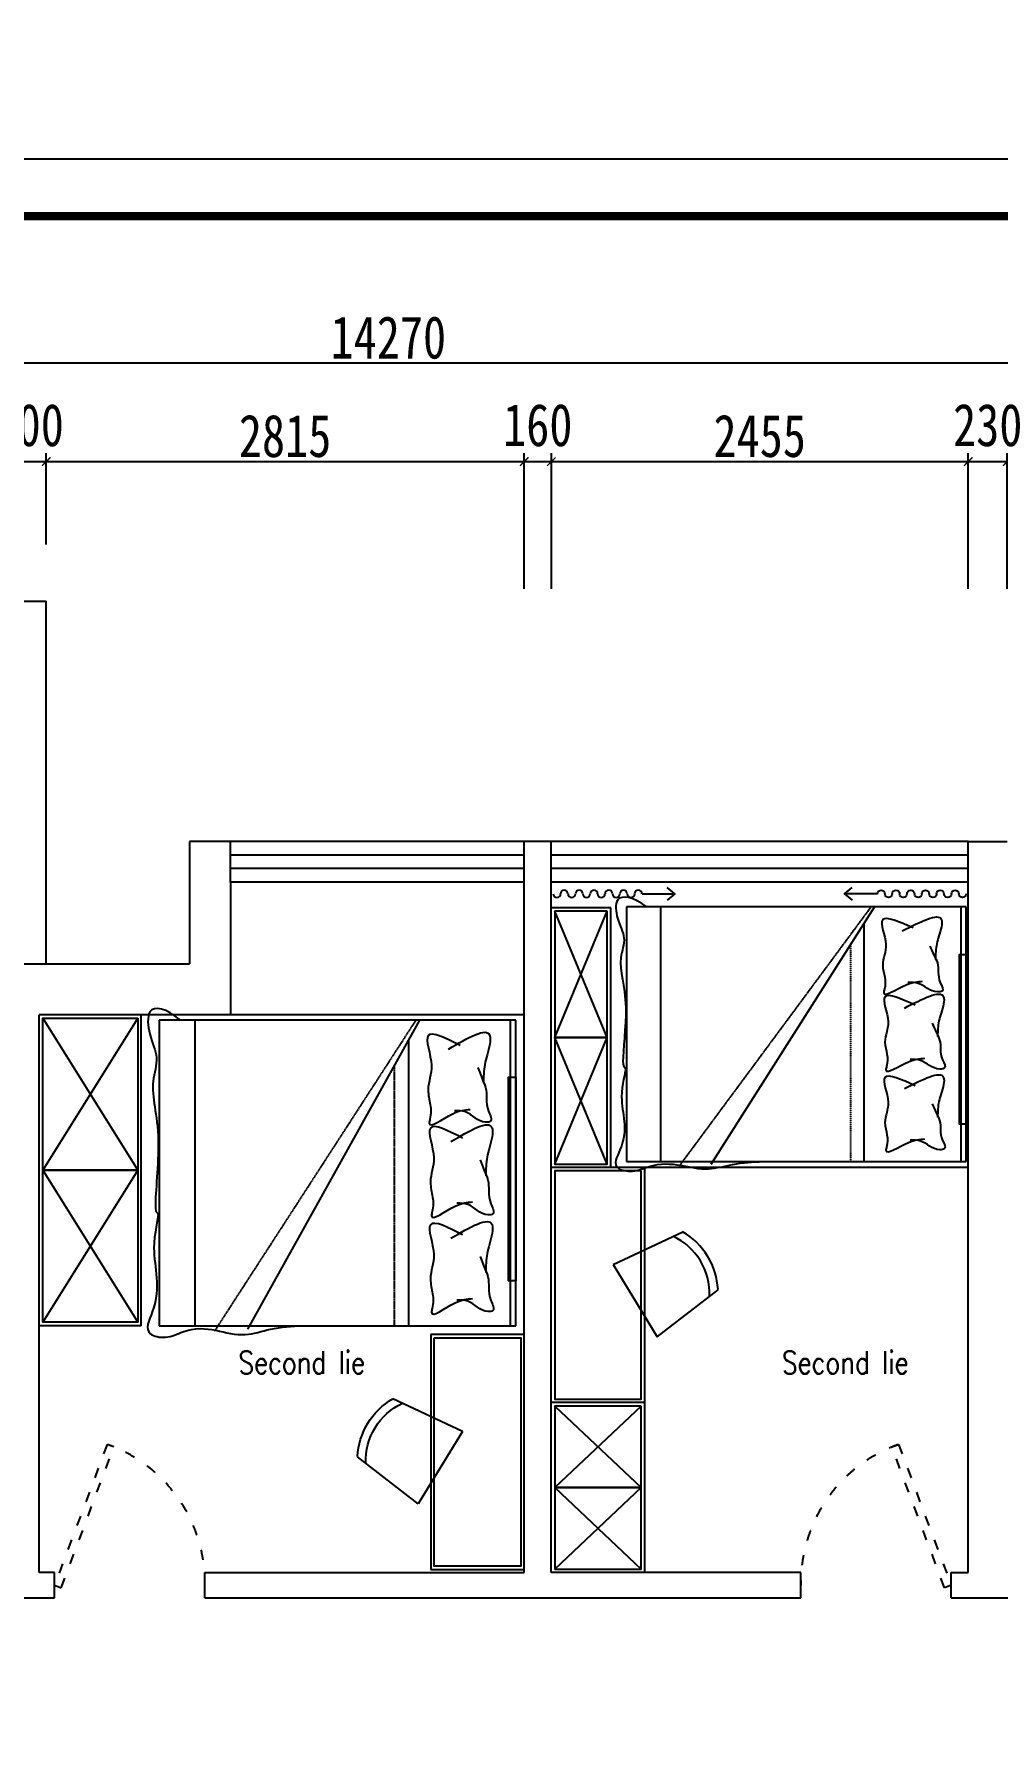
# Model space of a CAD drawing. Header units: millimetres. Extents: x -77055 to 331180, y -861586 to -491011.
# Drawn here: x -25833 to -20157, y -831927 to -821875 of the extents above; entities that cross this region are included whole.
import ezdxf

# ---------------------------------------------------------------- set-up
doc = ezdxf.new("R2010")
doc.units = ezdxf.units.MM
doc.header["$PDMODE"] = 3
doc.linetypes.add('ACAD_ISO03W100', pattern=[30, 12, -18])
doc.linetypes.add('DASHED2', pattern=[0.375, 0.25, -0.125])
for name, color, linetype in [('0-01图框模板说明', 2, 'Continuous'), ('0-02图框细线', 136, 'Continuous'), ('250', 250, 'Continuous'), ('6', 1, 'Continuous'), ('DOOR【门】', 1, 'Continuous'), ('PUB_TEXT', 7, 'Continuous')]:
    doc.layers.add(name, color=color, linetype=linetype)
doc.styles.add('_SIMPLEX', font='SIMPLEX.shx', dxfattribs={"width": 0.8})
doc.styles.add('DIM', font='simhei.ttf', dxfattribs={"width": 0.8})
doc.dimstyles.new('1-50', dxfattribs={"dimscale": 50, "dimtxt": 5, "dimasz": 1, "dimexe": 1, "dimexo": 0.1, "dimgap": 0.5, "dimtad": 1, "dimdec": 0, "dimdsep": 46, "dimtxsty": 'DIM', "dimblk": 'ARCHTICK', "dimcen": 4, "dimdle": 1, "dimclrd": 3, "dimclre": 3, "dimclrt": 1, "dimadec": 0, "dimazin": 0, "dimtfac": 1, "dimtdec": 0, "dimtmove": 2, "dimatfit": 3, "dimldrblk": 'DOT', "dimfxl": 15, "dimfxlon": 1, "dimarcsym": 0})

# ---------------------------------------------------------------- blocks, each defined once
blk = doc.blocks.new('_ArchTick')
at = {"color": 0, "linetype": 'ByBlock', "const_width": 0.15}
blk.add_lwpolyline([(-0.5, -0.5), (0.5, 0.5)], dxfattribs=at)
blk = doc.blocks.new('*D115')
at = {"layer": '250', "color": 3, "lineweight": -2}
for p, q in [((-26012, -824393), (-25712, -824393)), ((-25962, -824873), (-25962, -824343)), ((-25762, -824881), (-25762, -824343))]:
    blk.add_line(p, q, dxfattribs=at)
at = {"layer": 'Defpoints', "color": 0}
for p in [(-25762, -824393), (-25962, -824878), (-25762, -824886)]:
    blk.add_point(p, dxfattribs=at)
at = {"layer": '250', "color": 3, "lineweight": -2, "xscale": 50, "yscale": 50, "zscale": 50, "rotation": 180}
blk.add_blockref('_ArchTick', (-25962, -824393), dxfattribs=at)
at = {"layer": '250', "color": 3, "lineweight": -2, "xscale": 50, "yscale": 50, "zscale": 50}
blk.add_blockref('_ArchTick', (-25762, -824393), dxfattribs=at)
at = {"layer": '250', "color": 1, "insert": (-25862, -824179), "char_height": 250, "attachment_point": 5, "style": 'DIM'}
blk.add_mtext('200', dxfattribs=at)
blk = doc.blocks.new('_Dot')
at = {"color": 0, "linetype": 'ByBlock', "lineweight": -2}
blk.add_line((-0.5, 0), (-1, 0), dxfattribs=at)
at = {"color": 0, "linetype": 'ByBlock', "const_width": 0.5}
blk.add_lwpolyline([(-0.25, 0, 1), (0.25, 0, 1)], format="xyb", close=True, dxfattribs=at)
blk = doc.blocks.new('*D116')
at = {"layer": '250', "color": 3, "lineweight": -2}
for p, q in [((-25812, -824393), (-22897, -824393)), ((-25762, -824881), (-25762, -824343)), ((-22947, -825143), (-22947, -824343))]:
    blk.add_line(p, q, dxfattribs=at)
at = {"layer": 'Defpoints', "color": 0}
for p in [(-22947, -824393), (-25762, -824886), (-22947, -826541)]:
    blk.add_point(p, dxfattribs=at)
at = {"layer": '250', "color": 3, "lineweight": -2, "xscale": 50, "yscale": 50, "zscale": 50, "rotation": 180}
blk.add_blockref('_ArchTick', (-25762, -824393), dxfattribs=at)
at = {"layer": '250', "color": 3, "lineweight": -2, "xscale": 50, "yscale": 50, "zscale": 50}
blk.add_blockref('_ArchTick', (-22947, -824393), dxfattribs=at)
at = {"layer": '250', "color": 1, "insert": (-24355, -824243), "char_height": 250, "attachment_point": 5, "style": 'DIM'}
blk.add_mtext('2815', dxfattribs=at)
blk = doc.blocks.new('*D117')
at = {"layer": '250', "color": 3, "lineweight": -2}
for p, q in [((-22997, -824393), (-22737, -824393)), ((-22947, -825143), (-22947, -824343)), ((-22787, -825143), (-22787, -824343))]:
    blk.add_line(p, q, dxfattribs=at)
at = {"layer": 'Defpoints', "color": 0}
for p in [(-22787, -824393), (-22947, -826541), (-22787, -826541)]:
    blk.add_point(p, dxfattribs=at)
at = {"layer": '250', "color": 3, "lineweight": -2, "xscale": 50, "yscale": 50, "zscale": 50, "rotation": 180}
blk.add_blockref('_ArchTick', (-22947, -824393), dxfattribs=at)
at = {"layer": '250', "color": 3, "lineweight": -2, "xscale": 50, "yscale": 50, "zscale": 50}
blk.add_blockref('_ArchTick', (-22787, -824393), dxfattribs=at)
at = {"layer": '250', "color": 1, "insert": (-22867, -824179), "char_height": 250, "attachment_point": 5, "style": 'DIM'}
blk.add_mtext('160', dxfattribs=at)
blk = doc.blocks.new('*D118')
at = {"layer": '250', "color": 3, "lineweight": -2}
for p, q in [((-22837, -824393), (-20282, -824393)), ((-22787, -825143), (-22787, -824343)), ((-20332, -825143), (-20332, -824343))]:
    blk.add_line(p, q, dxfattribs=at)
at = {"layer": 'Defpoints', "color": 0}
for p in [(-20332, -824393), (-22787, -826541), (-20332, -826541)]:
    blk.add_point(p, dxfattribs=at)
at = {"layer": '250', "color": 3, "lineweight": -2, "xscale": 50, "yscale": 50, "zscale": 50, "rotation": 180}
blk.add_blockref('_ArchTick', (-22787, -824393), dxfattribs=at)
at = {"layer": '250', "color": 3, "lineweight": -2, "xscale": 50, "yscale": 50, "zscale": 50}
blk.add_blockref('_ArchTick', (-20332, -824393), dxfattribs=at)
at = {"layer": '250', "color": 1, "insert": (-21560, -824243), "char_height": 250, "attachment_point": 5, "style": 'DIM'}
blk.add_mtext('2455', dxfattribs=at)
blk = doc.blocks.new('*D119')
at = {"layer": '250', "color": 3, "lineweight": -2}
for p, q in [((-20382, -824393), (-20052, -824393)), ((-20332, -825143), (-20332, -824343)), ((-20102, -825143), (-20102, -824343))]:
    blk.add_line(p, q, dxfattribs=at)
at = {"layer": 'Defpoints', "color": 0}
for p in [(-20102, -824393), (-20102, -826301), (-20332, -826541)]:
    blk.add_point(p, dxfattribs=at)
at = {"layer": '250', "color": 3, "lineweight": -2, "xscale": 50, "yscale": 50, "zscale": 50, "rotation": 180}
blk.add_blockref('_ArchTick', (-20332, -824393), dxfattribs=at)
at = {"layer": '250', "color": 3, "lineweight": -2, "xscale": 50, "yscale": 50, "zscale": 50}
blk.add_blockref('_ArchTick', (-20102, -824393), dxfattribs=at)
at = {"layer": '250', "color": 1, "insert": (-20217, -824179), "char_height": 250, "attachment_point": 5, "style": 'DIM'}
blk.add_mtext('230', dxfattribs=at)
blk = doc.blocks.new('*D140')
at = {"layer": '250', "color": 3, "lineweight": -2}
for p, q in [((-16562, -823814), (-30932, -823814)), ((-30882, -824564), (-30882, -823764)), ((-16612, -824564), (-16612, -823764))]:
    blk.add_line(p, q, dxfattribs=at)
at = {"layer": 'Defpoints', "color": 0}
for p in [(-30882, -823814), (-30882, -825143), (-16612, -825143)]:
    blk.add_point(p, dxfattribs=at)
at = {"layer": '250', "color": 3, "lineweight": -2, "xscale": 50, "yscale": 50, "zscale": 50, "rotation": 180}
blk.add_blockref('_ArchTick', (-30882, -823814), dxfattribs=at)
at = {"layer": '250', "color": 3, "lineweight": -2, "xscale": 50, "yscale": 50, "zscale": 50}
blk.add_blockref('_ArchTick', (-16612, -823814), dxfattribs=at)
at = {"layer": '250', "color": 1, "insert": (-23747, -823663), "char_height": 250, "attachment_point": 5, "style": 'DIM'}
blk.add_mtext('14270', dxfattribs=at)
blk = doc.blocks.new('A$C54042851')
at = {"layer": 'PUB_TEXT', "color": 5, "style": '_SIMPLEX', "width": 0.8}
for p in [(3945, 3617), (7146, 3617)]:
    blk.add_text('Second lie', height=133.3, rotation=360, dxfattribs=at).set_placement(p)
blk = doc.blocks.new('A$C4EE4461C')
at = {"color": 2, "ltscale": 1000}
for p, q in [((2064.8, 2400), (64.8, 2400)), ((64.8, 2400), (64.8, 600)), ((2064.8, 600), (2064.8, 2400)), ((1464.8, 600), (1464.8, 2282.1)), ((64.8, 600), (2064.8, 600))]:
    blk.add_line(p, q, dxfattribs=at)
at = {"color": 8, "ltscale": 1000}
blk.add_line((264.8, 2400), (264.8, 600), dxfattribs=at)
at = {"color": 8, "linetype": 'DASHED2', "ltscale": 0.5}
for p, q in [((1504.8, 2400), (375.6, 569.1)), ((1384.8, 600), (1384.8, 2124.9))]:
    blk.add_line(p, q, dxfattribs=at)
at = {"color": 1, "ltscale": 1000}
for p, q in [((1524.8, 2400), (561.1, 578.8)), ((2034.8, 600), (2034.8, 2400))]:
    blk.add_line(p, q, dxfattribs=at)
at = {"color": 3}
blk.add_lwpolyline([(2064.8, 864.1), (2024.8, 864.1), (2024.8, 2063.8), (2064.8, 2063.8)], close=True, dxfattribs=at)
at = {"color": 2, "ltscale": 1000}
blk.add_open_spline([(184.2, 2400), (105.3, 2470.1), (-12.3, 2499), (9.5, 2289.1), (68.5, 2181.5), (3.4, 1990.8), (85.7, 1771.6), (27, 1227.5), (77.2, 1299.8), (3.4, 1016.3), (93.7, 798.8), (-32, 552), (110.6, 520.6), (312.6, 633.4), (477.8, 508.8), (702.5, 590.8), (809.1, 596.8), (868.7, 600)], degree=3, knots=[0, 0, 0, 0, 140.356688, 240.855445, 374.272085, 514.628774, 800.960617, 1037.309606, 1234.977718, 1501.883052, 1872.056655, 1990.732643, 2052.345442, 2125.407537, 2467.000811, 2608.004871, 2786.638856, 2786.638856, 2786.638856, 2786.638856], dxfattribs=at)
at = {"color": 1, "ltscale": 1000}
for points, knots in [([(1752.3, 2250.2), (1672.7, 2293.1), (1518.5, 2376.1), (1604.2, 2161.4), (1584.6, 2061.7), (1566.9, 1983.8), (1589.2, 1902.3), (1590, 1840), (1565.6, 1746.5), (1709.6, 1864.7), (1779.8, 1871.5), (1808.7, 1874.3)], [0, 0, 0, 0, 197.98522, 383.798459, 461.536852, 537.063609, 629.138715, 719.341985, 744.183766, 895.041347, 1000.692483, 1000.692483, 1000.692483, 1000.692483]), ([(1688.4, 2229.3), (1795.2, 2295), (1953.1, 2392.2), (1908.9, 2209.9), (1885.6, 2122.5), (1884.5, 2065.5), (1883.7, 2027.7)], [0, 0, 0, 0, 257.192142, 380.388355, 440.188761, 557.045341, 557.045341, 557.045341, 557.045341]), ([(1851.8, 2121.7), (1859, 2100.8), (1872.7, 2061.4), (1911.8, 1977.4), (1887, 1900.1), (1942, 1802.4), (1854.9, 1790.4), (1809, 1865.6), (1742.9, 1865.8), (1721.4, 1865.9)], [0, 0, 0, 0, 70.314327, 132.712823, 281.06886, 345.030234, 373.143701, 508.899423, 574.349148, 574.349148, 574.349148, 574.349148]), ([(1765.3, 1705.4), (1685.7, 1748.2), (1531.5, 1831.3), (1617.1, 1616.5), (1597.6, 1516.9), (1579.9, 1439), (1602.2, 1357.5), (1603, 1295.1), (1578.6, 1201.6), (1722.6, 1319.8), (1792.8, 1326.7), (1821.7, 1329.5)], [0, 0, 0, 0, 197.98522, 383.798459, 461.536852, 537.063609, 629.138715, 719.341985, 744.183766, 895.041347, 1000.692483, 1000.692483, 1000.692483, 1000.692483]), ([(1701.4, 1684.4), (1808.2, 1750.1), (1966.1, 1847.4), (1921.9, 1665.1), (1898.6, 1577.6), (1897.5, 1520.6), (1896.7, 1482.9)], [0, 0, 0, 0, 257.192142, 380.388355, 440.188761, 557.045341, 557.045341, 557.045341, 557.045341]), ([(1864.8, 1576.8), (1872, 1555.9), (1885.7, 1516.5), (1924.8, 1432.5), (1900, 1355.3), (1955, 1257.5), (1867.9, 1245.5), (1822, 1320.8), (1755.9, 1320.9), (1734.3, 1321)], [0, 0, 0, 0, 70.314327, 132.712823, 281.06886, 345.030234, 373.143701, 508.899423, 574.349148, 574.349148, 574.349148, 574.349148]), ([(1701.4, 1114.8), (1808.2, 1180.5), (1966.1, 1277.8), (1921.9, 1095.5), (1898.6, 1008), (1897.5, 951), (1896.7, 913.3)], [0, 0, 0, 0, 257.192142, 380.388355, 440.188761, 557.045341, 557.045341, 557.045341, 557.045341]), ([(1765.3, 1135.8), (1685.7, 1178.6), (1531.5, 1261.7), (1617.1, 1046.9), (1597.6, 947.3), (1579.9, 869.4), (1602.2, 787.9), (1603, 725.5), (1578.6, 632), (1722.6, 750.3), (1792.8, 757.1), (1821.7, 759.9)], [0, 0, 0, 0, 197.98522, 383.798459, 461.536852, 537.063609, 629.138715, 719.341985, 744.183766, 895.041347, 1000.692483, 1000.692483, 1000.692483, 1000.692483]), ([(1864.8, 1007.2), (1872, 986.3), (1885.7, 946.9), (1924.8, 862.9), (1900, 785.7), (1955, 687.9), (1867.9, 675.9), (1822, 751.2), (1755.9, 751.3), (1734.3, 751.4)], [0, 0, 0, 0, 70.314327, 132.712823, 281.06886, 345.030234, 373.143701, 508.899423, 574.349148, 574.349148, 574.349148, 574.349148])]:
    blk.add_open_spline(points, degree=3, knots=knots, dxfattribs=at)
blk = doc.blocks.new('A$C56A9156F')
at = {"color": 1}
for p, q in [((-92, 491), (360, 525)), ((-92, 491), (0, 0)), ((0, 0), (433, 132))]:
    blk.add_line(p, q, dxfattribs=at)
for radius, start, end in [(375, 337.108, 44.0862), (425, 342.5246, 38.6696)]:
    blk.add_arc((28, 260), radius, start, end, dxfattribs=at)
blk = doc.blocks.new('A$C5DE12AFD')
at = {"layer": '6', "color": 5}
for points in [[(523, 37), (717, 37), (671, 74)], [(523, 37), (717, 37), (671, 0)]]:
    blk.add_lwpolyline(points, dxfattribs=at)
for centre, start, end in [((22, 37), 180, 0), ((65, 37), 0, 180), ((109, 37), 180, 0), ((153, 37), 0, 180), ((196, 37), 180, 0), ((240, 37), 0, 180), ((283, 37), 180, 0), ((327, 37), 0, 180), ((371, 37), 180, 0), ((414, 37), 0, 180), ((458, 37), 180, 0), ((501, 37), 0, 180)]:
    blk.add_arc(centre, 21.8, start, end, dxfattribs=at)
blk = doc.blocks.new('A$C277C16EF')
at = {"layer": '0-01图框模板说明', "color": 2, "const_width": 49}
blk.add_lwpolyline([(-338, 19745), (-338, 338), (-28062, 338), (-28062, 19745)], close=True, dxfattribs=at)
at = {"layer": '0-02图框细线'}
blk.add_lwpolyline([(0, 20083), (0, 0), (-28400, 0), (-28400, 20083)], close=True, dxfattribs=at)
blk = doc.blocks.new('*D694')
at = {"layer": '250', "color": 3, "lineweight": -2}
for p, q in [((-23716, -598453), (-22916, -598453)), ((-22966, -598403), (-22966, -598743)), ((-23716, -598693), (-22916, -598693)), ((-56080, -832290), (-56080, -832608)), ((-55400, -832290), (-55400, -832608)), ((-56130, -832558), (-55350, -832558))]:
    blk.add_line(p, q, dxfattribs=at)
at = {"layer": 'Defpoints', "color": 0}
for p in [(-24189, -598453), (-24429, -598693), (-22966, -598693), (-56080, -832285), (-55400, -832285), (-55400, -832558)]:
    blk.add_point(p, dxfattribs=at)
at = {"layer": '250', "color": 3, "lineweight": -2, "xscale": 50, "yscale": 50, "zscale": 50}
for p, rotation in [((-22966, -598453), 90), ((-22966, -598693), 270), ((-56080, -832558), 180)]:
    blk.add_blockref('_ArchTick', p, dxfattribs=dict(at, rotation=rotation))
blk.add_blockref('_ArchTick', (-55400, -832558), dxfattribs=at)
at = {"layer": '250', "color": 1, "insert": (-22778, -598874), "char_height": 250, "attachment_point": 5, "rotation": 90, "style": 'DIM'}
blk.add_mtext('240', dxfattribs=at)
at = {"layer": '250', "color": 1, "insert": (-55740, -832407), "char_height": 250, "attachment_point": 5, "style": 'DIM'}
blk.add_mtext('680', dxfattribs=at)
blk = doc.blocks.new('*D695')
at = {"layer": '250', "color": 3, "lineweight": -2}
for p, q in [((-22966, -598643), (-22966, -602623)), ((-23716, -598693), (-22916, -598693)), ((-23716, -602573), (-22916, -602573)), ((-55400, -832205), (-55400, -831841)), ((-54840, -832205), (-54840, -831841)), ((-55450, -831891), (-54790, -831891))]:
    blk.add_line(p, q, dxfattribs=at)
at = {"layer": 'Defpoints', "color": 0}
for p in [(-24429, -598693), (-24429, -602573), (-22966, -602573), (-54840, -831891), (-55400, -832210), (-54840, -832210)]:
    blk.add_point(p, dxfattribs=at)
at = {"layer": '250', "color": 3, "lineweight": -2, "xscale": 50, "yscale": 50, "zscale": 50}
for p, rotation in [((-22966, -598693), 90), ((-22966, -602573), 270), ((-55400, -831891), 180)]:
    blk.add_blockref('_ArchTick', p, dxfattribs=dict(at, rotation=rotation))
blk.add_blockref('_ArchTick', (-54840, -831891), dxfattribs=at)
at = {"layer": '250', "color": 1, "insert": (-23117, -600633), "char_height": 250, "attachment_point": 5, "rotation": 90, "style": 'DIM'}
blk.add_mtext('3880', dxfattribs=at)
at = {"layer": '250', "color": 1, "insert": (-55120, -831740), "char_height": 250, "attachment_point": 5, "style": 'DIM'}
blk.add_mtext('560', dxfattribs=at)
blk = doc.blocks.new('*D696')
at = {"layer": '250', "color": 3, "lineweight": -2}
for p, q in [((-23716, -602573), (-22916, -602573)), ((-22966, -602523), (-22966, -602763)), ((-23716, -602713), (-22916, -602713)), ((-52580, -835155), (-50015, -835155)), ((-52530, -835905), (-52530, -835105)), ((-50065, -835905), (-50065, -835105))]:
    blk.add_line(p, q, dxfattribs=at)
at = {"layer": 'Defpoints', "color": 0}
for p in [(-24429, -602573), (-24429, -602713), (-22966, -602713), (-50065, -835155), (-52530, -836025), (-50065, -836025)]:
    blk.add_point(p, dxfattribs=at)
at = {"layer": '250', "color": 3, "lineweight": -2, "xscale": 50, "yscale": 50, "zscale": 50}
for p, rotation in [((-22966, -602573), 90), ((-22966, -602713), 270), ((-52530, -835155), 180)]:
    blk.add_blockref('_ArchTick', p, dxfattribs=dict(at, rotation=rotation))
blk.add_blockref('_ArchTick', (-50065, -835155), dxfattribs=at)
at = {"layer": '250', "color": 1, "insert": (-23168, -602643), "char_height": 250, "attachment_point": 5, "rotation": 90, "style": 'DIM'}
blk.add_mtext('140', dxfattribs=at)
at = {"layer": '250', "color": 1, "insert": (-51298, -835005), "char_height": 250, "attachment_point": 5, "style": 'DIM'}
blk.add_mtext('2465', dxfattribs=at)

msp = doc.modelspace()

# ---------------------------------------------------------------- linework, layer by layer
at = {"layer": '250', "color": 2}
for p, q in [((-30882.4, -825215.3), (-25762.4, -825215.3)), ((-25762.4, -827350.3), (-25762.4, -825215.3)), ((-22947.4, -826630.3), (-24677.4, -826630.3)), ((-20332.4, -826630.3), (-22787.4, -826630.3)), ((-22947.4, -826870.3), (-24677.4, -826870.3)), ((-20332.4, -826870.3), (-22787.4, -826870.3)), ((-22437.4, -827020.3), (-22787.4, -827020.3)), ((-22437.4, -828550.3), (-22437.4, -827020.3)), ((-25202.4, -829482.2), (-25202.4, -827650.3)), ((-20332.4, -828550.3), (-22787.4, -828550.3)), ((-22237.4, -830935.3), (-22237.4, -828550.3)), ((-25202.4, -829482.2), (-25802.4, -829482.2)), ((-22237.4, -829935.3), (-22787.4, -829935.3))]:
    msp.add_line(p, q, dxfattribs=at)
at = {"layer": '250', "color": 7}
for p, q in [((-24917.4, -826630.3), (-24917.4, -827350.3)), ((-24677.4, -826630.3), (-24917.4, -826630.3)), ((-24677.4, -826870.3), (-24677.4, -826630.3)), ((-22947.4, -826870.3), (-22947.4, -826630.3)), ((-22787.4, -826630.3), (-22947.4, -826630.3)), ((-22787.4, -826870.3), (-22787.4, -826630.3)), ((-20332.4, -826870.3), (-20332.4, -826630.3)), ((-20332.4, -826630.3), (-20102.4, -826630.3)), ((-24677.4, -826870.3), (-24677.4, -827650.3)), ((-22947.4, -827650.3), (-22947.4, -826870.3)), ((-22787.4, -827650.3), (-22787.4, -826870.3)), ((-20332.4, -830935.3), (-20332.4, -826870.3)), ((-25962.4, -827350.3), (-24917.4, -827350.3)), ((-25802.4, -830935.3), (-25802.4, -827650.3)), ((-24677.4, -827650.3), (-25802.4, -827650.3)), ((-22947.4, -830935.3), (-22947.4, -827650.3)), ((-22787.4, -830935.3), (-22787.4, -827650.3)), ((-25712.4, -830935.3), (-25802.4, -830935.3)), ((-25712.4, -831085.3), (-25712.4, -830935.3)), ((-24827.4, -830935.3), (-22947.4, -830935.3)), ((-24827.4, -831085.3), (-24827.4, -830935.3)), ((-21317.4, -830935.3), (-22787.4, -830935.3)), ((-21317.4, -831085.3), (-21317.4, -830935.3)), ((-20432.4, -831085.3), (-20432.4, -830935.3)), ((-20432.4, -830935.3), (-20332.4, -830935.3)), ((-26132.4, -831085.3), (-25712.4, -831085.3)), ((-24827.4, -831085.3), (-21317.4, -831085.3)), ((-20432.4, -831085.3), (-20002.4, -831085.3))]:
    msp.add_line(p, q, dxfattribs=at)
at = {"layer": '250', "color": 1}
for p, q in [((-22947.4, -826710.3), (-24677.4, -826710.3)), ((-20332.4, -826710.3), (-22787.4, -826710.3)), ((-22947.4, -826790.3), (-24677.4, -826790.3)), ((-20332.4, -826790.3), (-22787.4, -826790.3))]:
    msp.add_line(p, q, dxfattribs=at)
at = {"layer": '250', "color": 251}
msp.add_line((-22947.4, -827650.3), (-24677.4, -827650.3), dxfattribs=at)
at = {"layer": '250', "color": 1}
for points in [[(-22457.4, -827040.3), (-22767.4, -827040.3), (-22767.4, -827650.3), (-22767.4, -828530.3), (-22457.4, -828530.3)], [(-25222.4, -827670.3), (-25222.4, -829462.2), (-25782.4, -829462.2), (-25782.4, -827670.3)], [(-22257.4, -828570.3), (-22767.4, -828570.3), (-22767.4, -829915.3), (-22257.4, -829915.3)], [(-23477.4, -829553.8), (-22967.4, -829553.8), (-22967.4, -830898.8), (-23477.4, -830898.8)], [(-22257.4, -829955.3), (-22767.4, -829955.3), (-22767.4, -830915.3), (-22257.4, -830915.3)]]:
    msp.add_lwpolyline(points, close=True, dxfattribs=at)
at = {"layer": '250', "color": 8}
for points in [[(-22767.4, -828530.3), (-22457.4, -827785.3), (-22767.4, -827785.3), (-22457.4, -827040.3)], [(-22457.4, -828530.3), (-22767.4, -827785.3), (-22457.4, -827785.3), (-22767.4, -827040.3)], [(-25222.4, -827670.3), (-25782.4, -828566.3), (-25222.4, -828566.3), (-25782.4, -829462.2)], [(-25782.4, -827670.3), (-25222.4, -828566.3), (-25782.4, -828566.3), (-25222.4, -829462.2)], [(-22767.4, -829955.3), (-22257.4, -830435.3), (-22767.4, -830435.3), (-22257.4, -830915.3)], [(-22257.4, -829955.3), (-22767.4, -830435.3), (-22257.4, -830435.3), (-22767.4, -830915.3)]]:
    msp.add_lwpolyline(points, dxfattribs=at)
at = {"layer": '250', "color": 2}
msp.add_lwpolyline([(-22947.4, -829533.8), (-23497.4, -829533.8), (-23497.4, -830918.8), (-22947.4, -830918.8)], dxfattribs=at)
at = {"layer": 'DOOR【门】', "color": 8, "linetype": 'ACAD_ISO03W100', "ltscale": 5}
for points in [[(-25712.4, -831010.3), (-25673.1, -831025), (-25363.4, -830196), (-25402.8, -830181.3)], [(-20432.4, -831010.3), (-20471.8, -831025), (-20781.4, -830196), (-20742, -830181.3)]]:
    msp.add_lwpolyline(points, close=True, dxfattribs=at)
for centre, start, end in [((-25690.7, -830995.3), 359.00045, 70.51996), ((-20454.1, -830995.3), 109.48004, 180.99955)]:
    msp.add_arc(centre, 863.4, start, end, dxfattribs=at)

# ---------------------------------------------------------------- block references
at = {"color": 0}
msp.add_blockref('A$C5DE12AFD', (-22776.1, -826975.3), dxfattribs=at)
at = {"color": 0, "xscale": -1}
msp.add_blockref('A$C5DE12AFD', (-20343.7, -826975.3), dxfattribs=at)
at = {"color": 2, "ltscale": 100}
msp.add_blockref('A$C54042851', (-28574.2, -833382.8), dxfattribs=at)
at = {"color": 0, "rotation": 20.83290023202181}
msp.add_blockref('A$C56A9156F', (-22163.3, -829547.7), dxfattribs=at)
at = {"color": 0, "xscale": -1, "rotation": 339.1670997679781}
msp.add_blockref('A$C56A9156F', (-23571.5, -830531.2), dxfattribs=at)
at = {"layer": '250', "color": 7}
msp.add_blockref('A$C277C16EF', (-9183, -842692.8), dxfattribs=at)
at = {"layer": '250', "color": 7, "yscale": 0.8333333333333334}
msp.add_blockref('A$C4EE4461C', (-22409, -829015), dxfattribs=at)
at = {"layer": '250', "color": 7, "xscale": 1.05}
msp.add_blockref('A$C4EE4461C', (-25164.8, -830082.2), dxfattribs=at)

# ---------------------------------------------------------------- dimensions: what is measured, and where the dimension line sits
at = {"layer": '250', "color": 7}
for base, p1, p2, picture, middle in [((-22966, -598692.7), (-24189.4, -598452.7), (-24429.4, -598692.7), '*D694', (-22778.5, -598874)), ((-22966, -602712.7), (-24429.4, -602572.7), (-24429.4, -602712.7), '*D696', (-23167.7, -602642.7))]:
    dim = msp.add_linear_dim(base=base, p1=p1, p2=p2, angle=270, dimstyle='1-50', dxfattribs=at)
    dim.commit()
    dim.dimension.update_dxf_attribs({"geometry": picture, "text_midpoint": middle, "dimtype": 160})
at = {"layer": '250', "color": 2}
dim = msp.add_linear_dim(base=(-55400, -832558.3), p1=(-56080, -832285.3), p2=(-55400, -832285.3), dimstyle='1-50', dxfattribs=at)
dim.commit()
dim.dimension.update_dxf_attribs({"geometry": '*D694', "text_midpoint": (-55740, -832406.9)})
at = {"layer": '250', "color": 7}
for base, p1, p2, angle, picture, middle in [((-22966, -602572.7), (-24429.4, -598692.7), (-24429.4, -602572.7), 270, '*D695', (-23117.4, -600632.7)), ((-25762.4, -824392.9), (-25962.4, -824878), (-25762.4, -824886.4), 180, '*D115', (-25862.4, -824179)), ((-22787.4, -824392.9), (-22947.4, -826541.4), (-22787.4, -826541.4), 180, '*D117', (-22867.4, -824179)), ((-20102.4, -824392.9), (-20332.4, -826541.4), (-20102.4, -826301.4), 180, '*D119', (-20217.4, -824179)), ((-22947.4, -824392.9), (-25762.4, -824886.4), (-22947.4, -826541.4), 180, '*D116', (-24354.9, -824242.9)), ((-20332.4, -824392.9), (-22787.4, -826541.4), (-20332.4, -826541.4), 180, '*D118', (-21559.9, -824242.9))]:
    dim = msp.add_linear_dim(base=base, p1=p1, p2=p2, angle=angle, dimstyle='1-50', dxfattribs=at)
    dim.commit()
    dim.dimension.update_dxf_attribs({"geometry": picture, "text_midpoint": middle})
dim = msp.add_linear_dim(base=(-30882.4, -823814.5), p1=(-16612.4, -825142.9), p2=(-30882.4, -825142.9), dimstyle='1-50', dxfattribs=at)
dim.commit()
dim.dimension.update_dxf_attribs({"geometry": '*D140', "text_midpoint": (-23747.4, -823663.1)})

doc.saveas('drawing.dxf')
